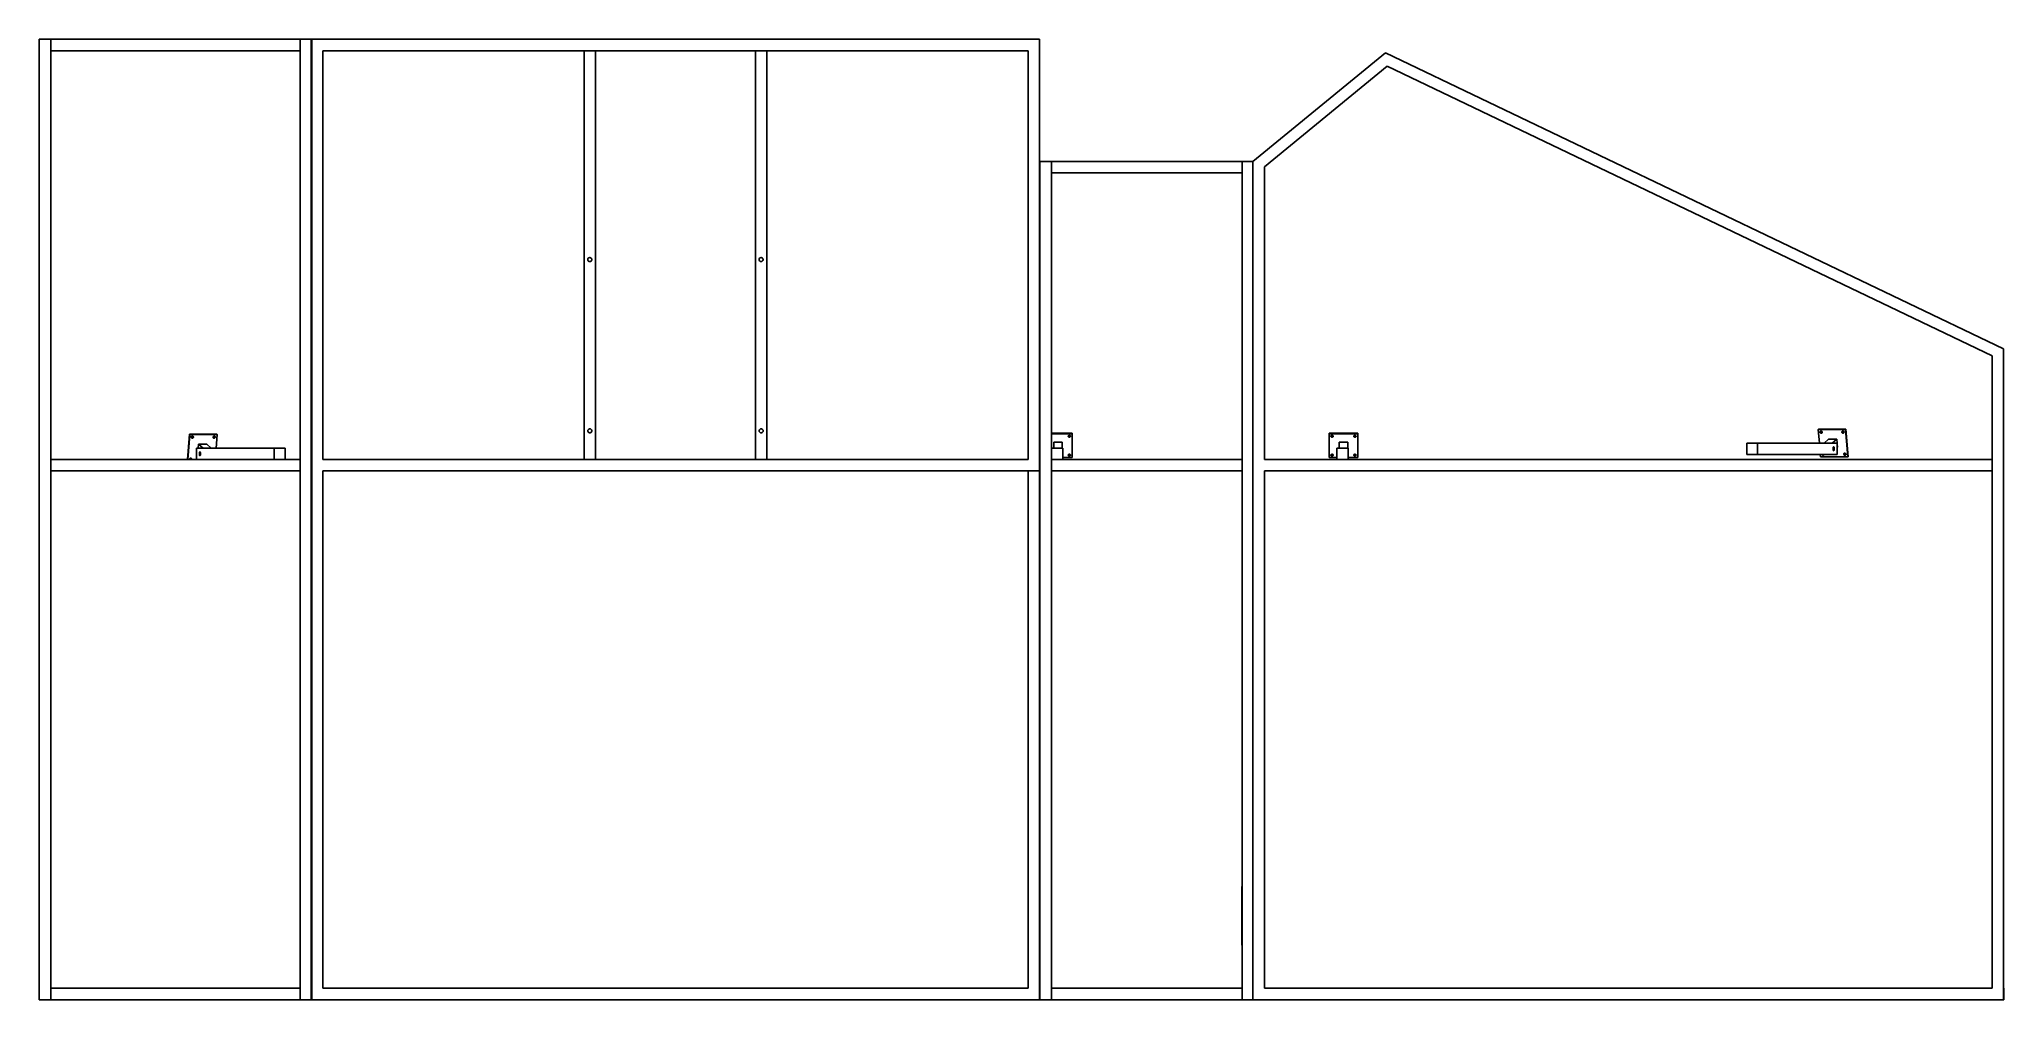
# Model space of a CAD drawing. Extents: x -2799 to 642, y -766 to 916.
import ezdxf

# ---------------------------------------------------------------- set-up
doc = ezdxf.new("R2010")
doc.units = 0
doc.layers.get('0').update_dxf_attribs({"linetype": 'CONTINUOUS'})

msp = doc.modelspace()

# ---------------------------------------------------------------- linework, layer by layer
for p, q in [((-2798.6, 916.2), (-2778.6, 916.2)), ((-2798.6, -765.8), (-2798.6, 916.2)), ((-2778.6, 896.2), (-2778.6, 916.2)), ((-2778.6, 916.2), (-2341.6, 916.2)), ((-2778.6, 180.4), (-2778.6, 896.2)), ((-2778.6, 896.2), (-2778.6, 896.2)), ((-2778.6, 896.2), (-2341.6, 896.2)), ((-2778.6, -745.8), (-2778.6, 896.2)), ((-2341.6, 896.2), (-2341.6, 916.2)), ((-2341.6, 916.2), (-2322.3, 916.2)), ((-2341.6, 180.4), (-2341.6, 896.2)), ((-2322.3, 916.2), (-2322.3, 896.2)), ((-2322.3, 916.2), (-2321.6, 916.2)), ((-2322.3, 896.2), (-2322.3, 896.2)), ((-2322.3, 896.2), (-2322.3, -765.8)), ((-2321.6, 916.2), (-2321.6, 916.2)), ((-2321.6, -765.8), (-2321.6, 916.2)), ((-1824.5, 916.2), (-2321.6, 916.2)), ((-2302.3, 896.2), (-2302.3, 896.2)), ((-1844.5, 896.2), (-2302.3, 896.2)), ((-2302.3, 180.4), (-2302.3, 896.2)), ((-2302.3, 180.4), (-2302.3, 896.2)), ((-1844.5, 896.2), (-1824.5, 896.2)), ((-1844.5, 896.2), (-1844.5, 180.4)), ((-1824.5, 916.2), (-1824.5, 916.2)), ((-1524.5, 916.2), (-1824.5, 916.2)), ((-1824.5, 896.2), (-1824.5, 180.4)), ((-1824.5, 896.2), (-1544.5, 896.2)), ((-1544.5, 896.2), (-1524.5, 896.2)), ((-1544.5, 896.2), (-1544.5, 180.4)), ((-1524.5, 916.2), (-1524.5, 916.2)), ((-1046.7, 916.2), (-1524.5, 916.2)), ((-1524.5, 896.2), (-1524.5, 180.4)), ((-1066.7, 896.2), (-1524.5, 896.2)), ((-1066.7, 180.4), (-1066.7, 896.2)), ((-1046.7, 916.2), (-1046.7, 916.2)), ((-1046.7, 896.2), (-1046.7, 916.2)), ((-1046.7, 896.2), (-1046.7, 916.2)), ((-1046.7, 160.4), (-1046.7, 896.2)), ((-1046.7, 160.4), (-1046.7, 896.2)), ((-441, 892.4), (-673.1, 702.4)), ((-653.1, 692.9), (-438.1, 868.9)), ((-441, 892.4), (-440.9, 892.4)), ((641.4, 374.2), (-440.9, 892.4)), ((-438.1, 868.9), (621.4, 361.6)), ((-1026.1, 702.4), (-1046.1, 702.4)), ((-1046.1, 702.4), (-1046.1, -567.6)), ((-1026.1, 702.4), (-692.1, 702.4)), ((-1026.1, 682.4), (-1026.1, 702.4)), ((-692.1, 682.4), (-692.1, 702.4)), ((-673.1, 702.4), (-692.1, 702.4)), ((-673.1, 702.4), (-673.1, -765.8)), ((-653.1, 692.9), (-653.1, 692.9)), ((-653.1, 437.6), (-653.1, 692.9)), ((-653.1, 437.6), (-653.1, 692.9)), ((-1026.1, 682.4), (-692.1, 682.4)), ((-1026.1, 226.2), (-1026.1, 682.4)), ((-692.1, 180.4), (-692.1, 682.4)), ((-1837.7, 531.9), (-1838, 531)), ((-1838, 531), (-1838, 530.1)), ((-1838, 530.1), (-1837.8, 529.2)), ((-1837.8, 529.2), (-1837.3, 528.4)), ((-1837.2, 532.6), (-1837.7, 531.9)), ((-1837.3, 528.4), (-1836.7, 527.7)), ((-1836.5, 533.3), (-1837.2, 532.6)), ((-1836.7, 527.7), (-1835.9, 527.2)), ((-1835.7, 533.7), (-1836.5, 533.3)), ((-1835.9, 527.2), (-1835.1, 527)), ((-1834.9, 533.9), (-1835.7, 533.7)), ((-1835.1, 527), (-1834.1, 526.9)), ((-1833.9, 533.9), (-1834.9, 533.9)), ((-1834.1, 526.9), (-1833.3, 527.2)), ((-1833.1, 533.6), (-1833.9, 533.9)), ((-1833.3, 527.2), (-1832.4, 527.6)), ((-1832.3, 533.1), (-1833.1, 533.6)), ((-1832.4, 527.6), (-1831.8, 528.2)), ((-1831.7, 532.5), (-1832.3, 533.1)), ((-1831.8, 528.2), (-1831.3, 529)), ((-1831.2, 531.7), (-1831.7, 532.5)), ((-1831.3, 529), (-1831, 529.9)), ((-1831, 530.8), (-1831.2, 531.7)), ((-1831, 529.9), (-1831, 530.8)), ((-1537.9, 531.1), (-1538, 530.1)), ((-1538, 530.1), (-1537.8, 529.3)), ((-1537.7, 531.9), (-1537.9, 531.1)), ((-1537.8, 529.3), (-1537.4, 528.4)), ((-1537.2, 532.7), (-1537.7, 531.9)), ((-1537.4, 528.4), (-1536.8, 527.8)), ((-1536.5, 533.3), (-1537.2, 532.7)), ((-1536.8, 527.8), (-1536, 527.3)), ((-1535.7, 533.7), (-1536.5, 533.3)), ((-1536, 527.3), (-1535.1, 527)), ((-1534.8, 533.9), (-1535.7, 533.7)), ((-1535.1, 527), (-1534.2, 526.9)), ((-1533.9, 533.9), (-1534.8, 533.9)), ((-1534.2, 526.9), (-1533.3, 527.1)), ((-1533, 533.6), (-1533.9, 533.9)), ((-1533.3, 527.1), (-1532.5, 527.5)), ((-1532.2, 533.1), (-1533, 533.6)), ((-1532.5, 527.5), (-1531.8, 528.2)), ((-1531.6, 532.4), (-1532.2, 533.1)), ((-1531.8, 528.2), (-1531.3, 528.9)), ((-1531.2, 531.6), (-1531.6, 532.4)), ((-1531.3, 528.9), (-1531.1, 529.8)), ((-1531, 530.7), (-1531.2, 531.6)), ((-1531.1, 529.8), (-1531, 530.7)), ((-653.1, 437.4), (-653.1, 437.6)), ((-653.1, 437.4), (-653.1, 437)), ((-653.1, 437.4), (-653.1, 437.4)), ((-653.1, 437), (-653.1, 436.9)), ((-653.1, 436.9), (-653.1, 436.3)), ((-653.1, 436.3), (-653.1, 436.2)), ((-653.1, 436.2), (-653.1, 435.6)), ((-653.1, 435.6), (-653.1, 435.4)), ((-653.1, 435.4), (-653.1, 434.7)), ((-653.1, 434.5), (-653.1, 434.7)), ((-653.1, 433.8), (-653.1, 434.5)), ((-653.1, 433.6), (-653.1, 433.8)), ((-653.1, 432.9), (-653.1, 433.6)), ((-653.1, 432.8), (-653.1, 432.9)), ((-653.1, 432.1), (-653.1, 432.8)), ((-653.1, 432), (-653.1, 432.1)), ((-653.1, 431.4), (-653.1, 432)), ((-653.1, 431.3), (-653.1, 431.4)), ((-653.1, 431), (-653.1, 431.3)), ((-653.1, 430.9), (-653.1, 431)), ((-653.1, 430.9), (-653.1, 430.7)), ((-653.1, 180.4), (-653.1, 430.7)), ((-653.1, 180.4), (-653.1, 430.7)), ((621.4, 361.6), (621.4, 180.4)), ((641.4, -765.8), (641.4, 374.2)), ((641.4, 374.2), (641.4, 374.2)), ((641.4, -567.6), (641.4, 374.2)), ((-2535.6, 224.9), (-2539.1, 180.4)), ((-2535, 224.3), (-2538.5, 180.4)), ((-2487.8, 224.9), (-2535.6, 224.9)), ((-2535.6, 224.9), (-2535, 224.3)), ((-2487.2, 224.3), (-2535, 224.3)), ((-2532.5, 219.5), (-2532.4, 220)), ((-2532.5, 219), (-2532.5, 219.5)), ((-2532.3, 218.5), (-2532.5, 219)), ((-2532.4, 220), (-2532.2, 220.5)), ((-2532.2, 218.3), (-2532.3, 218.5)), ((-2532.2, 220.5), (-2531.8, 220.9)), ((-2531.8, 218.2), (-2532.2, 218.3)), ((-2532.1, 218.1), (-2532.2, 218.3)), ((-2531.7, 217.8), (-2532.1, 218.1)), ((-2531.8, 220.9), (-2531.4, 221.2)), ((-2531.3, 218.1), (-2531.8, 218.2)), ((-2531.2, 217.6), (-2531.7, 217.8)), ((-2531.4, 221.2), (-2530.9, 221.4)), ((-2530.8, 218.2), (-2531.3, 218.1)), ((-2530.7, 217.6), (-2531.2, 217.6)), ((-2530.9, 221.4), (-2530.4, 221.4)), ((-2530.3, 218.4), (-2530.8, 218.2)), ((-2530.2, 217.6), (-2530.7, 217.6)), ((-2530.4, 221.4), (-2530, 221.4)), ((-2529.9, 218.7), (-2530.3, 218.4)), ((-2529.8, 217.8), (-2530.2, 217.6)), ((-2530, 221.4), (-2529.6, 221.2)), ((-2529.6, 219.1), (-2529.9, 218.7)), ((-2529.4, 218.1), (-2529.8, 217.8)), ((-2529.6, 221.2), (-2529.4, 221)), ((-2529.6, 221.2), (-2529.5, 221.2)), ((-2529.4, 219.5), (-2529.6, 219.1)), ((-2529.5, 221.2), (-2529.1, 220.9)), ((-2529.4, 221), (-2529.3, 220.5)), ((-2529.3, 220), (-2529.4, 219.5)), ((-2529, 218.5), (-2529.4, 218.1)), ((-2529.3, 220.5), (-2529.3, 220)), ((-2529.1, 220.9), (-2528.9, 220.5)), ((-2528.8, 219), (-2529, 218.5)), ((-2528.9, 220.5), (-2528.7, 220)), ((-2528.7, 219.5), (-2528.8, 219)), ((-2528.7, 220), (-2528.7, 219.5)), ((-2520.2, 200.4), (-2519.6, 207.4)), ((-2519.6, 207.4), (-2505.3, 207.4)), ((-2519.6, 207.4), (-2511.9, 200.4)), ((-2505.3, 207.4), (-2497.5, 200.4)), ((-2494.3, 219.8), (-2494.1, 220.2)), ((-2494.3, 219.8), (-2494.3, 219.3)), ((-2494.2, 218.8), (-2494.3, 219.3)), ((-2494, 218.3), (-2494.2, 218.8)), ((-2494.1, 220.2), (-2493.8, 220.7)), ((-2493.8, 218.2), (-2494, 218.3)), ((-2493.7, 218), (-2494, 218.3)), ((-2493.8, 220.7), (-2493.4, 221)), ((-2493.4, 218.1), (-2493.8, 218.2)), ((-2493.3, 217.7), (-2493.7, 218)), ((-2493.4, 221), (-2493, 221.3)), ((-2492.9, 218.1), (-2493.4, 218.1)), ((-2492.8, 217.6), (-2493.3, 217.7)), ((-2493, 221.3), (-2492.5, 221.4)), ((-2492.4, 218.2), (-2492.9, 218.1)), ((-2492.8, 217.6), (-2492.3, 217.6)), ((-2492.5, 221.4), (-2492, 221.4)), ((-2491.9, 218.5), (-2492.4, 218.2)), ((-2491.8, 217.7), (-2492.3, 217.6)), ((-2492, 221.4), (-2491.5, 221.3)), ((-2491.5, 218.9), (-2491.9, 218.5)), ((-2491.3, 218), (-2491.8, 217.7)), ((-2491.5, 221.3), (-2491.3, 221.2)), ((-2491.2, 219.3), (-2491.5, 218.9)), ((-2491.3, 221.2), (-2491.1, 220.8)), ((-2491.3, 221.2), (-2491.1, 221)), ((-2491, 218.3), (-2491.3, 218)), ((-2491.1, 219.8), (-2491.2, 219.3)), ((-2491.1, 221), (-2490.8, 220.7)), ((-2491.1, 220.8), (-2491, 220.3)), ((-2491, 220.3), (-2491.1, 219.8)), ((-2490.7, 218.8), (-2491, 218.3)), ((-2490.8, 220.7), (-2490.6, 220.3)), ((-2490.5, 219.3), (-2490.7, 218.8)), ((-2490.6, 220.3), (-2490.5, 219.8)), ((-2490.5, 219.8), (-2490.5, 219.3)), ((-2489.1, 200.4), (-2487.2, 224.3)), ((-2487.8, 224.9), (-2487.2, 224.3)), ((-2487.8, 224.3), (-2487.8, 224.3)), ((-1837.8, 231.5), (-1838, 230.6)), ((-1838, 230.6), (-1837.9, 229.7)), ((-1837.9, 229.7), (-1837.6, 228.8)), ((-1837.4, 232.3), (-1837.8, 231.5)), ((-1837.6, 228.8), (-1837.1, 228.1)), ((-1836.8, 233), (-1837.4, 232.3)), ((-1837.1, 228.1), (-1836.4, 227.5)), ((-1836.1, 233.5), (-1836.8, 233)), ((-1836.4, 227.5), (-1835.6, 227.1)), ((-1835.2, 233.8), (-1836.1, 233.5)), ((-1835.6, 227.1), (-1834.7, 226.9)), ((-1834.3, 233.9), (-1835.2, 233.8)), ((-1834.7, 226.9), (-1833.8, 227)), ((-1833.4, 233.8), (-1834.3, 233.9)), ((-1833.8, 227), (-1832.9, 227.3)), ((-1832.6, 233.4), (-1833.4, 233.8)), ((-1832.9, 227.3), (-1832.1, 227.8)), ((-1831.9, 232.8), (-1832.6, 233.4)), ((-1832.1, 227.8), (-1831.6, 228.5)), ((-1831.4, 232), (-1831.9, 232.8)), ((-1831.6, 228.5), (-1831.2, 229.4)), ((-1831.1, 231.2), (-1831.4, 232)), ((-1831.2, 229.4), (-1831, 230.3)), ((-1831, 230.3), (-1831.1, 231.2)), ((-1537.9, 231.3), (-1538, 230.4)), ((-1538, 230.4), (-1537.9, 229.5)), ((-1537.5, 232.1), (-1537.9, 231.3)), ((-1537.9, 229.5), (-1537.5, 228.6)), ((-1537, 232.9), (-1537.5, 232.1)), ((-1537.5, 228.6), (-1536.9, 227.9)), ((-1536.3, 233.4), (-1537, 232.9)), ((-1536.9, 227.9), (-1536.2, 227.4)), ((-1535.4, 233.8), (-1536.3, 233.4)), ((-1536.2, 227.4), (-1535.4, 227)), ((-1534.5, 233.9), (-1535.4, 233.8)), ((-1535.4, 227), (-1534.5, 226.9)), ((-1533.6, 233.8), (-1534.5, 233.9)), ((-1534.5, 226.9), (-1533.6, 227.1)), ((-1532.8, 233.5), (-1533.6, 233.8)), ((-1533.6, 227.1), (-1532.7, 227.4)), ((-1532, 232.9), (-1532.8, 233.5)), ((-1532.7, 227.4), (-1532, 228)), ((-1531.5, 232.2), (-1532, 232.9)), ((-1532, 228), (-1531.4, 228.7)), ((-1531.1, 231.4), (-1531.5, 232.2)), ((-1531.4, 228.7), (-1531.1, 229.6)), ((-1531, 230.5), (-1531.1, 231.4)), ((-1531.1, 229.6), (-1531, 230.5)), ((-989.6, 226.2), (-1026.1, 226.2)), ((-1026.1, 225.1), (-1026.1, 226.2)), ((-989.6, 225.1), (-1026.1, 225.1)), ((-1026.1, 200.4), (-1026.1, 225.1)), ((-1022.1, 210.6), (-1007.1, 210.6)), ((-1022.1, 210.6), (-1022.1, 200.4)), ((-1007.1, 210.6), (-1007.1, 200.4)), ((-996.6, 221.2), (-996.5, 221.5)), ((-996.6, 221.2), (-996.6, 220.8)), ((-996.5, 220.3), (-996.6, 220.8)), ((-996.5, 221.6), (-996.2, 222)), ((-996.5, 221.5), (-996.5, 221.6)), ((-996.2, 221.1), (-996.5, 221.5)), ((-996.5, 221.5), (-996.5, 221.5)), ((-996.2, 220), (-996.5, 220.3)), ((-996.2, 222), (-995.8, 222.3)), ((-995.8, 220.8), (-996.2, 221.1)), ((-995.8, 219.7), (-996.2, 220)), ((-995.8, 222.3), (-995.4, 222.5)), ((-995.4, 220.6), (-995.8, 220.8)), ((-995.4, 219.4), (-995.8, 219.7)), ((-995.4, 222.5), (-994.9, 222.6)), ((-994.9, 220.5), (-995.4, 220.6)), ((-994.9, 219.3), (-995.4, 219.4)), ((-994.9, 222.6), (-994.4, 222.6)), ((-994.4, 220.5), (-994.9, 220.5)), ((-994.9, 219.3), (-994.4, 219.3)), ((-994.4, 222.6), (-993.9, 222.5)), ((-993.9, 220.6), (-994.4, 220.5)), ((-993.9, 219.5), (-994.4, 219.3)), ((-993.9, 222.5), (-993.4, 222.3)), ((-993.4, 220.8), (-993.9, 220.6)), ((-993.4, 219.7), (-993.9, 219.5)), ((-993.4, 222.3), (-993, 222)), ((-993, 221.1), (-993.4, 220.8)), ((-993, 220), (-993.4, 219.7)), ((-993, 222), (-992.8, 221.6)), ((-992.8, 221.5), (-993, 221.1)), ((-992.8, 220.3), (-993, 220)), ((-992.8, 221.6), (-992.8, 221.5)), ((-992.8, 221.5), (-992.8, 221.5)), ((-992.8, 221.5), (-992.6, 221.2)), ((-992.6, 220.8), (-992.8, 220.3)), ((-992.6, 221.2), (-992.6, 220.8)), ((-989.6, 226.2), (-989.6, 225.1)), ((-989.6, 225.1), (-989.6, 183.8)), ((-489.6, 226.2), (-539.6, 226.2)), ((-539.6, 226.2), (-539.6, 225.1)), ((-489.6, 225.1), (-539.6, 225.1)), ((-539.6, 183.8), (-539.6, 225.1)), ((-536.6, 221), (-536.5, 221.4)), ((-536.5, 220.6), (-536.6, 221)), ((-536.5, 221.5), (-536.3, 221.8)), ((-536.3, 221.3), (-536.5, 221.5)), ((-536.5, 221.4), (-536.5, 221.5)), ((-536.3, 220.2), (-536.5, 220.6)), ((-536.3, 221.8), (-536, 222.1)), ((-536, 220.9), (-536.3, 221.3)), ((-536, 219.8), (-536.3, 220.2)), ((-536, 222.1), (-535.6, 222.4)), ((-535.6, 220.7), (-536, 220.9)), ((-535.6, 219.5), (-536, 219.8)), ((-535.6, 222.4), (-535.1, 222.6)), ((-535.1, 220.5), (-535.6, 220.7)), ((-535.1, 219.4), (-535.6, 219.5)), ((-535.1, 222.6), (-534.6, 222.6)), ((-534.6, 220.4), (-535.1, 220.5)), ((-534.6, 219.3), (-535.1, 219.4)), ((-534.6, 222.6), (-534.1, 222.6)), ((-534.1, 220.5), (-534.6, 220.4)), ((-534.1, 219.4), (-534.6, 219.3)), ((-534.1, 222.6), (-533.6, 222.4)), ((-533.6, 220.7), (-534.1, 220.5)), ((-533.6, 219.5), (-534.1, 219.4)), ((-533.6, 222.4), (-533.2, 222.1)), ((-533.2, 220.9), (-533.6, 220.7)), ((-533.2, 219.8), (-533.6, 219.5)), ((-533.2, 222.1), (-532.9, 221.8)), ((-532.9, 221.3), (-533.2, 220.9)), ((-532.9, 220.2), (-533.2, 219.8)), ((-532.9, 221.8), (-532.7, 221.5)), ((-532.7, 221.5), (-532.9, 221.3)), ((-532.7, 220.6), (-532.9, 220.2)), ((-532.7, 221.5), (-532.7, 221.4)), ((-532.7, 221.4), (-532.6, 221)), ((-532.6, 221), (-532.7, 220.6)), ((-522.1, 210.6), (-507.1, 210.6)), ((-522.1, 210.6), (-522.1, 200.4)), ((-507.1, 210.6), (-507.1, 200.4)), ((-496.6, 221.2), (-496.5, 221.5)), ((-496.6, 221.2), (-496.6, 220.8)), ((-496.4, 220.3), (-496.6, 220.8)), ((-496.5, 221.5), (-496.4, 221.6)), ((-496.4, 221.5), (-496.5, 221.5)), ((-496.4, 221.6), (-496.2, 222)), ((-496.2, 221.1), (-496.4, 221.5)), ((-496.2, 220), (-496.4, 220.3)), ((-496.2, 222), (-495.8, 222.3)), ((-495.8, 220.8), (-496.2, 221.1)), ((-495.8, 219.7), (-496.2, 220)), ((-495.8, 222.3), (-495.4, 222.5)), ((-495.4, 220.6), (-495.8, 220.8)), ((-495.4, 219.4), (-495.8, 219.7)), ((-495.4, 222.5), (-494.9, 222.6)), ((-494.8, 220.5), (-495.4, 220.6)), ((-494.8, 219.3), (-495.4, 219.4)), ((-494.9, 222.6), (-494.3, 222.6)), ((-494.3, 220.5), (-494.8, 220.5)), ((-494.8, 219.3), (-494.3, 219.3)), ((-494.3, 222.6), (-493.8, 222.5)), ((-493.8, 220.6), (-494.3, 220.5)), ((-493.8, 219.5), (-494.3, 219.3)), ((-493.8, 222.5), (-493.4, 222.3)), ((-493.4, 220.8), (-493.8, 220.6)), ((-493.4, 219.7), (-493.8, 219.5)), ((-493.4, 222.3), (-493, 222)), ((-493, 221.1), (-493.4, 220.8)), ((-493, 220), (-493.4, 219.7)), ((-493, 222), (-492.7, 221.6)), ((-492.7, 221.5), (-493, 221.1)), ((-492.7, 220.3), (-493, 220)), ((-492.7, 221.6), (-492.7, 221.5)), ((-492.7, 221.5), (-492.7, 221.5)), ((-492.7, 221.5), (-492.6, 221.2)), ((-492.6, 220.8), (-492.7, 220.3)), ((-492.6, 221.2), (-492.6, 220.8)), ((-489.6, 226.2), (-489.6, 225.1)), ((-489.6, 225.1), (-489.6, 183.8)), ((191.7, 209.1), (191.7, 189.1)), ((191.7, 209.1), (210.8, 209.1)), ((191.7, 189.1), (191.7, 209.1)), ((191.7, 209.1), (210.8, 209.1)), ((210.8, 209.1), (210.8, 189.1)), ((318.9, 209.1), (210.8, 209.1)), ((317.5, 233.5), (316.9, 233)), ((316.9, 233), (318.9, 209.1)), ((364.6, 233), (316.9, 233)), ((365.2, 233.5), (317.5, 233.5)), ((327.1, 209.1), (318.9, 209.1)), ((320.2, 228.7), (320.4, 229.2)), ((320.2, 228.2), (320.2, 228.7)), ((320.3, 227.7), (320.2, 228.2)), ((320.5, 227.2), (320.3, 227.7)), ((320.4, 229.2), (320.6, 229.6)), ((320.8, 226.8), (320.5, 227.2)), ((320.6, 229.6), (321, 229.9)), ((320.8, 229.2), (320.9, 229.7)), ((320.8, 228.7), (320.8, 229.2)), ((320.9, 228.2), (320.8, 228.7)), ((321.3, 226.5), (320.8, 226.8)), ((320.9, 229.7), (321.1, 229.9)), ((321.1, 227.7), (320.9, 228.2)), ((321, 229.9), (321.1, 229.9)), ((321.1, 229.9), (321.4, 230.1)), ((321.4, 227.3), (321.1, 227.7)), ((321.7, 226.3), (321.3, 226.5)), ((321.4, 230.1), (321.9, 230.1)), ((321.8, 227), (321.4, 227.3)), ((322.2, 226.3), (321.7, 226.3)), ((322.3, 226.8), (321.8, 227)), ((321.9, 230.1), (322.4, 230.1)), ((322.7, 226.3), (322.2, 226.3)), ((322.8, 226.8), (322.3, 226.8)), ((322.4, 230.1), (322.9, 229.9)), ((323.2, 226.5), (322.7, 226.3)), ((323.3, 226.8), (322.8, 226.8)), ((322.9, 229.9), (323.3, 229.6)), ((323.5, 226.8), (323.2, 226.5)), ((323.3, 229.6), (323.7, 229.2)), ((323.7, 227), (323.3, 226.8)), ((323.7, 227), (323.5, 226.8)), ((323.7, 229.2), (323.9, 228.7)), ((323.8, 227.2), (323.7, 227)), ((324, 227.7), (323.8, 227.2)), ((323.9, 228.7), (324, 228.2)), ((324, 228.2), (324, 227.7)), ((335, 216.1), (327.1, 209.1)), ((327.1, 209.1), (341.4, 209.1)), ((335, 216.1), (349.3, 216.1)), ((349.3, 216.1), (341.4, 209.1)), ((349.8, 209.1), (341.4, 209.1)), ((349.3, 216.1), (349.8, 209.1)), ((350, 209.1), (349.8, 209.1)), ((350, 207.6), (350, 209.1)), ((350, 207.6), (350.4, 201.6)), ((350, 201.2), (350, 207.6)), ((358.3, 228.4), (358.4, 228.9)), ((358.3, 228.4), (358.3, 227.9)), ((358.5, 227.5), (358.3, 227.9)), ((358.4, 228.9), (358.6, 229.4)), ((358.8, 227), (358.5, 227.5)), ((358.6, 229.4), (358.9, 229.7)), ((359.2, 226.7), (358.8, 227)), ((358.9, 229.7), (359.2, 229.9)), ((358.9, 229), (359, 229.5)), ((358.9, 229), (358.9, 228.5)), ((359.1, 228), (358.9, 228.5)), ((359, 229.5), (359.2, 229.9)), ((359.4, 227.5), (359.1, 228)), ((359.2, 229.9), (359.3, 230)), ((359.6, 226.4), (359.2, 226.7)), ((359.3, 230), (359.8, 230.1)), ((359.8, 227.2), (359.4, 227.5)), ((360.1, 226.3), (359.6, 226.4)), ((359.8, 230.1), (360.3, 230.1)), ((360.2, 226.9), (359.8, 227.2)), ((360.1, 226.3), (360.6, 226.3)), ((360.7, 226.8), (360.2, 226.9)), ((360.3, 230.1), (360.8, 230)), ((361.1, 226.4), (360.6, 226.3)), ((361.2, 226.8), (360.7, 226.8)), ((360.8, 230), (361.2, 229.7)), ((361.5, 226.7), (361.1, 226.4)), ((361.2, 229.7), (361.6, 229.4)), ((361.7, 226.9), (361.2, 226.8)), ((361.8, 227), (361.5, 226.7)), ((361.6, 229.4), (361.9, 228.9)), ((361.8, 227), (361.7, 226.9)), ((362, 227.5), (361.8, 227)), ((361.9, 228.9), (362.1, 228.5)), ((362.1, 227.9), (362, 227.5)), ((362.1, 228.5), (362.1, 227.9)), ((365.2, 233.5), (364.6, 233)), ((368.5, 184.7), (364.6, 233)), ((369.1, 185.2), (365.2, 233.5)), ((-2778.6, 160.4), (-2778.6, 180.4)), ((-2778.6, 180.4), (-2539.1, 180.4)), ((-2539.1, 180.4), (-2538.5, 180.4)), ((-2538.5, 180.4), (-2535.5, 180.4)), ((-2535.6, 180.8), (-2535.5, 181.3)), ((-2535.5, 180.4), (-2535.6, 180.8)), ((-2535.5, 181.3), (-2535.3, 181.7)), ((-2535.5, 180.4), (-2532.7, 180.4)), ((-2535.3, 181.7), (-2535, 182.2)), ((-2535, 182.2), (-2534.6, 182.5)), ((-2534.6, 182.5), (-2534.1, 182.7)), ((-2534.1, 182.7), (-2533.6, 182.8)), ((-2533.1, 182.8), (-2533.6, 182.8)), ((-2533.1, 182.8), (-2532.7, 182.6)), ((-2532.7, 182.6), (-2532.5, 182.5)), ((-2532.7, 182.6), (-2532.3, 182.3)), ((-2532.6, 180.5), (-2532.7, 180.4)), ((-2532.7, 180.4), (-2531.8, 180.4)), ((-2532.4, 181), (-2532.6, 180.5)), ((-2532.5, 182.5), (-2532.4, 182)), ((-2532.4, 182), (-2532.3, 181.5)), ((-2532.3, 181.5), (-2532.4, 181)), ((-2532.3, 182.3), (-2532, 181.9)), ((-2532, 181.9), (-2531.8, 181.5)), ((-2531.8, 181.5), (-2531.7, 181)), ((-2531.8, 180.5), (-2531.7, 181)), ((-2531.8, 180.5), (-2531.8, 180.4)), ((-2531.8, 180.4), (-2523.2, 180.4)), ((-2523.2, 180.4), (-2523.2, 200.4)), ((-2523.2, 200.4), (-2520.2, 200.4)), ((-2523.2, 180.4), (-2387.1, 180.4)), ((-2511.9, 200.4), (-2520.2, 200.4)), ((-2518.3, 190.7), (-2518.2, 191.6)), ((-2518.3, 189.8), (-2518.3, 190.7)), ((-2518.2, 188.9), (-2518.3, 189.8)), ((-2518.2, 191.6), (-2518.1, 192.4)), ((-2518, 188.2), (-2518.2, 188.9)), ((-2518.1, 192.4), (-2517.9, 193.1)), ((-2517.8, 187.5), (-2518, 188.2)), ((-2517.9, 193.1), (-2517.7, 193.6)), ((-2517.6, 187.1), (-2517.8, 187.5)), ((-2517.7, 193.6), (-2517.4, 193.9)), ((-2517.3, 186.9), (-2517.6, 187.1)), ((-2517.4, 193.9), (-2517.2, 193.9)), ((-2517.1, 187), (-2517.3, 186.9)), ((-2517.2, 193.9), (-2516.9, 193.7)), ((-2516.8, 187.3), (-2517.1, 187)), ((-2516.9, 193.7), (-2516.7, 193.3)), ((-2516.6, 187.8), (-2516.8, 187.3)), ((-2516.7, 193.3), (-2516.5, 192.7)), ((-2516.4, 188.4), (-2516.6, 187.8)), ((-2516.5, 192.7), (-2516.3, 191.9)), ((-2516.3, 189.2), (-2516.4, 188.4)), ((-2516.3, 191.9), (-2516.2, 191.1)), ((-2516.2, 190.1), (-2516.3, 189.2)), ((-2516.2, 191.1), (-2516.2, 190.1)), ((-2497.5, 200.4), (-2511.9, 200.4)), ((-2497.5, 200.4), (-2489.1, 200.4)), ((-2387.1, 200.4), (-2489.1, 200.4)), ((-2387.1, 200.4), (-2387.1, 180.4)), ((-2387.1, 200.4), (-2368, 200.4)), ((-2387.1, 180.4), (-2387.1, 200.4)), ((-2387.1, 200.4), (-2368, 200.4)), ((-2387.1, 180.4), (-2368, 180.4)), ((-2368, 200.4), (-2368, 180.4)), ((-2368, 180.4), (-2341.6, 180.4)), ((-2341.6, 160.4), (-2341.6, 180.4)), ((-2302.3, 180.4), (-2302.3, 180.4)), ((-1844.5, 180.4), (-2302.3, 180.4)), ((-1824.5, 180.4), (-1844.5, 180.4)), ((-1544.5, 180.4), (-1824.5, 180.4)), ((-1824.5, 180.4), (-1824.5, 180.4)), ((-1544.5, 180.4), (-1544.5, 180.4)), ((-1524.5, 180.4), (-1544.5, 180.4)), ((-1524.5, 180.4), (-1524.5, 180.4)), ((-1524.5, 180.4), (-1066.7, 180.4)), ((-1026.1, 200.4), (-1026.1, 180.4)), ((-1026.1, 200.4), (-1022.1, 200.4)), ((-1026.1, 160.4), (-1026.1, 180.4)), ((-1026.1, 180.4), (-1006.1, 180.4)), ((-1022.1, 200.4), (-1007.1, 200.4)), ((-1006.1, 200.4), (-1007.1, 200.4)), ((-1006.1, 183.8), (-1006.1, 200.4)), ((-1006.1, 183.8), (-989.6, 183.8)), ((-1006.1, 180.4), (-1006.1, 183.8)), ((-692.1, 180.4), (-1006.1, 180.4)), ((-996.6, 188), (-996.5, 188.4)), ((-996.6, 188), (-996.6, 187.6)), ((-996.4, 187.2), (-996.6, 187.6)), ((-996.5, 188.5), (-996.3, 188.8)), ((-996.4, 188.3), (-996.5, 188.5)), ((-996.5, 188.4), (-996.5, 188.5)), ((-996.1, 187.9), (-996.4, 188.3)), ((-996.1, 186.8), (-996.4, 187.2)), ((-996.3, 188.8), (-995.9, 189.1)), ((-995.7, 187.6), (-996.1, 187.9)), ((-995.7, 186.5), (-996.1, 186.8)), ((-995.9, 189.1), (-995.5, 189.4)), ((-995.3, 187.4), (-995.7, 187.6)), ((-995.3, 186.3), (-995.7, 186.5)), ((-995.5, 189.4), (-995, 189.5)), ((-994.7, 187.4), (-995.3, 187.4)), ((-994.7, 186.2), (-995.3, 186.3)), ((-995, 189.5), (-994.5, 189.5)), ((-994.2, 187.4), (-994.7, 187.4)), ((-994.2, 186.3), (-994.7, 186.2)), ((-994.5, 189.5), (-994, 189.5)), ((-993.7, 187.5), (-994.2, 187.4)), ((-993.7, 186.4), (-994.2, 186.3)), ((-994, 189.5), (-993.5, 189.3)), ((-993.3, 187.8), (-993.7, 187.5)), ((-993.3, 186.7), (-993.7, 186.4)), ((-993.5, 189.3), (-993.1, 189)), ((-993, 188.1), (-993.3, 187.8)), ((-993, 187), (-993.3, 186.7)), ((-993.1, 189), (-992.8, 188.6)), ((-992.8, 188.4), (-993, 188.1)), ((-992.7, 187.4), (-993, 187)), ((-992.8, 188.6), (-992.8, 188.4)), ((-992.8, 188.4), (-992.7, 188.2)), ((-992.7, 188.2), (-992.6, 187.8)), ((-992.6, 187.8), (-992.7, 187.4)), ((-692.1, 160.4), (-692.1, 180.4)), ((-653.1, 180.4), (-653.1, 180.4)), ((-653.1, 180.4), (-526.1, 180.4)), ((-539.6, 183.8), (-526.1, 183.8)), ((-536.6, 188.2), (-536.5, 188.4)), ((-536.6, 187.8), (-536.6, 188.2)), ((-536.5, 187.4), (-536.6, 187.8)), ((-536.5, 188.4), (-536.4, 188.6)), ((-536.3, 188.1), (-536.5, 188.4)), ((-536.3, 187), (-536.5, 187.4)), ((-536.4, 188.6), (-536.1, 189)), ((-535.9, 187.8), (-536.3, 188.1)), ((-535.9, 186.7), (-536.3, 187)), ((-536.1, 189), (-535.7, 189.3)), ((-535.5, 187.5), (-535.9, 187.8)), ((-535.5, 186.4), (-535.9, 186.7)), ((-535.7, 189.3), (-535.2, 189.5)), ((-535, 187.4), (-535.5, 187.5)), ((-535, 186.3), (-535.5, 186.4)), ((-535.2, 189.5), (-534.7, 189.5)), ((-534.5, 187.4), (-535, 187.4)), ((-534.5, 186.2), (-535, 186.3)), ((-534.2, 189.5), (-534.7, 189.5)), ((-534, 187.4), (-534.5, 187.4)), ((-534, 186.3), (-534.5, 186.2)), ((-534.2, 189.5), (-533.7, 189.4)), ((-533.5, 187.6), (-534, 187.4)), ((-533.5, 186.5), (-534, 186.3)), ((-533.7, 189.4), (-533.3, 189.1)), ((-533.1, 187.9), (-533.5, 187.6)), ((-533.1, 186.8), (-533.5, 186.5)), ((-533.3, 189.1), (-532.9, 188.8)), ((-532.8, 188.3), (-533.1, 187.9)), ((-532.8, 187.2), (-533.1, 186.8)), ((-532.9, 188.8), (-532.7, 188.5)), ((-532.7, 188.5), (-532.8, 188.3)), ((-532.6, 187.6), (-532.8, 187.2)), ((-532.7, 188.5), (-532.7, 188.4)), ((-532.7, 188.4), (-532.6, 188)), ((-532.6, 187.6), (-532.6, 188)), ((-526.1, 200.4), (-522.1, 200.4)), ((-526.1, 183.8), (-526.1, 200.4)), ((-526.1, 183.8), (-526.1, 180.4)), ((-526.1, 180.4), (-506.1, 180.4)), ((-522.1, 200.4), (-507.1, 200.4)), ((-506.1, 200.4), (-507.1, 200.4)), ((-506.1, 183.8), (-506.1, 200.4)), ((-506.1, 183.8), (-489.6, 183.8)), ((-506.1, 180.4), (-506.1, 183.8)), ((-506.1, 180.4), (621.4, 180.4)), ((-496.6, 188), (-496.5, 188.4)), ((-496.6, 188), (-496.6, 187.6)), ((-496.4, 187.2), (-496.6, 187.6)), ((-496.5, 188.5), (-496.3, 188.8)), ((-496.4, 188.3), (-496.5, 188.5)), ((-496.5, 188.4), (-496.5, 188.5)), ((-496.1, 187.9), (-496.4, 188.3)), ((-496.1, 186.8), (-496.4, 187.2)), ((-496.3, 188.8), (-495.9, 189.1)), ((-495.7, 187.6), (-496.1, 187.9)), ((-495.7, 186.5), (-496.1, 186.8)), ((-495.9, 189.1), (-495.5, 189.4)), ((-495.2, 187.4), (-495.7, 187.6)), ((-495.2, 186.3), (-495.7, 186.5)), ((-495.5, 189.4), (-495, 189.5)), ((-494.7, 187.4), (-495.2, 187.4)), ((-494.7, 186.2), (-495.2, 186.3)), ((-495, 189.5), (-494.5, 189.5)), ((-494.2, 187.4), (-494.7, 187.4)), ((-494.2, 186.3), (-494.7, 186.2)), ((-494.5, 189.5), (-494, 189.5)), ((-493.7, 187.5), (-494.2, 187.4)), ((-493.7, 186.4), (-494.2, 186.3)), ((-494, 189.5), (-493.5, 189.3)), ((-493.3, 187.8), (-493.7, 187.5)), ((-493.3, 186.7), (-493.7, 186.4)), ((-493.5, 189.3), (-493.1, 189)), ((-492.9, 188.1), (-493.3, 187.8)), ((-492.9, 187), (-493.3, 186.7)), ((-493.1, 189), (-492.8, 188.6)), ((-492.7, 188.4), (-492.9, 188.1)), ((-492.7, 187.4), (-492.9, 187)), ((-492.8, 188.6), (-492.7, 188.4)), ((-492.7, 188.4), (-492.6, 188.2)), ((-492.6, 187.8), (-492.7, 187.4)), ((-492.6, 188.2), (-492.6, 187.8)), ((191.7, 189.1), (210.8, 189.1)), ((210.8, 189.1), (320.5, 189.1)), ((320.5, 189.1), (320.8, 184.7)), ((323.4, 189.1), (320.5, 189.1)), ((320.8, 184.7), (368.5, 184.7)), ((323.5, 189), (323.4, 189.1)), ((323.4, 189.1), (324.2, 189.1)), ((323.7, 188.5), (323.5, 189)), ((324.1, 188.1), (323.7, 188.5)), ((324.5, 187.8), (324.1, 188.1)), ((324.3, 189), (324.2, 189.1)), ((324.2, 189.1), (327.1, 189.1)), ((324.6, 188.6), (324.3, 189)), ((325, 187.7), (324.5, 187.8)), ((325.1, 188.4), (324.6, 188.6)), ((325.5, 187.6), (325, 187.7)), ((325.6, 188.2), (325.1, 188.4)), ((326, 187.7), (325.5, 187.6)), ((326.1, 188.1), (325.6, 188.2)), ((326.4, 187.9), (326, 187.7)), ((326.5, 188.2), (326.1, 188.1)), ((326.7, 188.3), (326.4, 187.9)), ((326.8, 188.4), (326.5, 188.2)), ((326.8, 188.4), (326.7, 188.3)), ((327, 188.7), (326.8, 188.4)), ((327.1, 189.1), (327, 188.7)), ((350, 189.1), (327.1, 189.1)), ((343, 200.6), (342.9, 199.7)), ((342.9, 199.7), (342.9, 199.1)), ((343.2, 199.5), (342.9, 199.1)), ((342.9, 199.1), (342.9, 199.1)), ((342.9, 199.1), (342.9, 198.8)), ((342.9, 198.8), (342.9, 197.9)), ((342.9, 197.9), (343, 197.1)), ((343.1, 201.4), (343, 200.6)), ((343, 197.1), (343.2, 196.4)), ((343.3, 201.9), (343.1, 201.4)), ((343.4, 200.1), (343.2, 199.5)), ((343.2, 196.4), (343.4, 196)), ((343.6, 202.4), (343.3, 202)), ((343.3, 202), (343.3, 201.9)), ((343.5, 200.9), (343.4, 200.1)), ((343.4, 196), (343.5, 195.9)), ((343.6, 201.8), (343.5, 200.9)), ((343.5, 195.9), (343.7, 195.7)), ((343.8, 202.6), (343.6, 202.4)), ((343.6, 201.9), (343.6, 201.8)), ((343.7, 195.7), (344, 195.6)), ((344.1, 202.6), (343.8, 202.6)), ((344, 195.6), (344.3, 195.8)), ((344.4, 202.3), (344.1, 202.6)), ((344.3, 195.8), (344.5, 196.2)), ((344.6, 201.8), (344.4, 202.3)), ((344.5, 196.2), (344.7, 196.8)), ((344.8, 201.1), (344.6, 201.8)), ((344.7, 196.8), (344.9, 197.6)), ((344.9, 200.3), (344.8, 201.1)), ((345, 199.4), (344.9, 200.3)), ((344.9, 197.6), (345, 198.5)), ((345, 198.5), (345, 199.4)), ((350.4, 201.6), (350, 201.2)), ((350, 189.1), (350, 201.2)), ((361.4, 189.7), (361.5, 190.2)), ((361.4, 189.7), (361.5, 189.2)), ((361.5, 190.2), (361.7, 190.6)), ((361.7, 188.7), (361.5, 189.2)), ((361.7, 190.6), (362, 191)), ((362, 188.3), (361.7, 188.7)), ((362, 191), (362.4, 191.3)), ((362, 190.2), (362.1, 190.7)), ((362, 190.2), (362.1, 189.7)), ((362.4, 187.9), (362, 188.3)), ((362.1, 190.7), (362.2, 191.1)), ((362.3, 189.2), (362.1, 189.7)), ((362.2, 191.1), (362.4, 191.3)), ((362.6, 188.8), (362.3, 189.2)), ((362.4, 191.3), (362.8, 191.5)), ((362.9, 187.7), (362.4, 187.9)), ((363, 188.5), (362.6, 188.8)), ((362.8, 191.5), (363.3, 191.5)), ((363.4, 187.6), (362.9, 187.7)), ((363.5, 188.2), (363, 188.5)), ((363.3, 191.5), (363.8, 191.4)), ((363.9, 187.7), (363.4, 187.6)), ((364, 188.1), (363.5, 188.2)), ((363.8, 191.4), (364.3, 191.2)), ((364.3, 187.8), (363.9, 187.7)), ((364.5, 188.2), (364, 188.1)), ((364.3, 191.2), (364.7, 190.8)), ((364.7, 188.1), (364.3, 187.8)), ((364.9, 188.3), (364.5, 188.2)), ((364.7, 190.8), (365, 190.4)), ((364.9, 188.3), (364.7, 188.1)), ((365, 188.5), (364.9, 188.3)), ((365, 190.4), (365.2, 189.9)), ((365.2, 188.9), (365, 188.5)), ((365.2, 189.9), (365.3, 189.4)), ((365.3, 189.4), (365.2, 188.9)), ((369.1, 185.2), (368.5, 184.7)), ((621.4, 180.4), (621.4, 160.4)), ((-2778.6, 160.4), (-2341.6, 160.4)), ((-2778.6, -567.6), (-2778.6, 160.4)), ((-2341.6, -745.8), (-2341.6, 160.4)), ((-2302.3, 160.4), (-2302.3, 160.4)), ((-2302.3, 37.7), (-2302.3, 160.4)), ((-2302.3, 37.7), (-2302.3, 160.4)), ((-2302.3, 160.4), (-1066.7, 160.4)), ((-1066.7, -745.8), (-1066.7, 160.4)), ((-1066.7, 160.4), (-1046.7, 160.4)), ((-1046.7, 37.6), (-1046.7, 160.4)), ((-1026.1, 160.4), (-692.1, 160.4)), ((-1026.1, -720.5), (-1026.1, 160.4)), ((-692.1, -567.6), (-692.1, 160.4)), ((-653.1, 160.4), (621.4, 160.4)), ((-653.1, 160.4), (-653.1, 160.4)), ((-653.1, -162.3), (-653.1, 160.4)), ((-653.1, -162.3), (-653.1, 160.4)), ((621.4, 160.4), (621.4, -745.8)), ((-2302.3, 37.7), (-2302.3, 37.6)), ((-2302.3, 37.6), (-2302.3, 37.5)), ((-2302.3, 37.5), (-2302.3, 37.3)), ((-2302.3, 37.3), (-2302.3, 37.1)), ((-2302.3, 37.1), (-2302.3, 36.8)), ((-2302.3, 36.8), (-2302.3, 36.5)), ((-2302.3, 36.5), (-2302.3, 36.1)), ((-2302.3, 36.1), (-2302.3, 35.7)), ((-2302.3, 35.7), (-2302.3, 35.2)), ((-2302.3, 35.2), (-2302.3, 34.9)), ((-2302.3, 34.9), (-2302.3, 34.3)), ((-1046.7, 37.6), (-1046.7, 37.6)), ((-1046.7, 37.5), (-1046.7, 37.6)), ((-1046.7, 37.3), (-1046.7, 37.5)), ((-1046.7, 37), (-1046.7, 37.3)), ((-1046.7, 36.8), (-1046.7, 37)), ((-1046.7, 36.8), (-1046.7, 36.4)), ((-1046.7, 36.4), (-1046.7, 36.1)), ((-1046.7, 36.1), (-1046.7, 35.7)), ((-1046.7, 35.7), (-1046.7, 35.3)), ((-1046.7, 35.3), (-1046.7, 34.8)), ((-1046.7, 34.8), (-1046.7, 34.4)), ((-1046.7, 34.4), (-1046.7, 33.9)), ((-2302.3, 34.3), (-2302.3, 34)), ((-2302.3, 34), (-2302.3, 33.4)), ((-2302.3, 33.4), (-2302.3, 33.1)), ((-2302.3, 33.1), (-2302.3, 32.6)), ((-2302.3, 32.6), (-2302.3, 32.2)), ((-2302.3, 32.2), (-2302.3, 31.8)), ((-2302.3, 31.8), (-2302.3, 31.6)), ((-2302.3, 31.6), (-2302.3, 31.2)), ((-2302.3, 31.2), (-2302.3, 31)), ((-2302.3, 30.8), (-2302.3, 31)), ((-2302.3, 30.7), (-2302.3, 30.8)), ((-2302.3, 30.7), (-2302.3, 30.7)), ((-2302.3, -362.3), (-2302.3, 30.7)), ((-1046.7, 33.9), (-1046.7, 33.5)), ((-1046.7, 33.5), (-1046.7, 33)), ((-1046.7, 33), (-1046.7, 32.7)), ((-1046.7, 32.7), (-1046.7, 32.2)), ((-1046.7, 32.2), (-1046.7, 31.9)), ((-1046.7, 31.9), (-1046.7, 31.5)), ((-1046.7, 31.5), (-1046.7, 31.3)), ((-1046.7, 31.3), (-1046.7, 31)), ((-1046.7, 31), (-1046.7, 30.9)), ((-1046.7, 30.9), (-1046.7, 30.7)), ((-1046.7, 30.7), (-1046.7, 30.7)), ((-1046.7, -362.3), (-1046.7, 30.7)), ((-653.1, -162.3), (-653.1, -162.5)), ((-653.1, -162.5), (-653.1, -162.8)), ((-653.1, -162.8), (-653.1, -163.4)), ((-653.1, -163.4), (-653.1, -168.9)), ((-653.1, -168.9), (-653.1, -169.2)), ((-653.1, -169.3), (-653.1, -169.2)), ((-653.1, -745.8), (-653.1, -169.3)), ((-653.1, -567.6), (-653.1, -169.3)), ((-2302.3, -362.3), (-2302.3, -362.5)), ((-2302.3, -362.5), (-2302.3, -362.8)), ((-2302.3, -362.8), (-2302.3, -363.4)), ((-2302.3, -363.4), (-2302.3, -368.9)), ((-2302.3, -369.2), (-2302.3, -368.9)), ((-2302.3, -369.3), (-2302.3, -369.2)), ((-2302.3, -567.6), (-2302.3, -369.3)), ((-1046.7, -362.3), (-1046.7, -362.4)), ((-1046.7, -362.5), (-1046.7, -362.4)), ((-1046.7, -362.7), (-1046.7, -362.5)), ((-1046.7, -362.7), (-1046.7, -362.9)), ((-1046.7, -362.9), (-1046.7, -363.2)), ((-1046.7, -363.2), (-1046.7, -363.5)), ((-1046.7, -363.5), (-1046.7, -363.9)), ((-1046.7, -363.9), (-1046.7, -364.3)), ((-1046.7, -364.3), (-1046.7, -364.7)), ((-1046.7, -364.7), (-1046.7, -365.1)), ((-1046.7, -365.1), (-1046.7, -365.6)), ((-1046.7, -365.6), (-1046.7, -366)), ((-1046.7, -366), (-1046.7, -366.5)), ((-1046.7, -366.5), (-1046.7, -366.9)), ((-1046.7, -366.9), (-1046.7, -367.4)), ((-1046.7, -367.4), (-1046.7, -367.8)), ((-1046.7, -367.8), (-1046.7, -368.2)), ((-1046.7, -368.2), (-1046.7, -368.5)), ((-1046.7, -368.5), (-1046.7, -368.8)), ((-1046.7, -368.8), (-1046.7, -369)), ((-1046.7, -369), (-1046.7, -369.2)), ((-1046.7, -369.2), (-1046.7, -369.3)), ((-1046.7, -369.3), (-1046.7, -369.3)), ((-1046.7, -567.6), (-1046.7, -369.3)), ((-2778.6, -595.8), (-2778.6, -567.6)), ((-2778.6, -567.6), (-2778.4, -745.8)), ((-2302.3, -595.8), (-2302.3, -567.6)), ((-2302.3, -567.6), (-2302.1, -745.8)), ((-1046.7, -595.8), (-1046.7, -567.6)), ((-1046.7, -567.6), (-1046.5, -745.8)), ((-1046.3, -595.8), (-1046.3, -567.6)), ((-1046.1, -567.6), (-1046.3, -567.6)), ((-1046.1, -595.8), (-1046.1, -567.6)), ((-692.3, -595.8), (-692.3, -567.6)), ((-692.1, -567.6), (-692.3, -567.6)), ((-692.1, -595.8), (-692.1, -567.6)), ((-653.1, -595.8), (-653.1, -567.6)), ((-653.1, -567.6), (-652.8, -745.8)), ((641.4, -595.8), (641.4, -567.6)), ((641.4, -567.6), (641.6, -745.8)), ((-2778.6, -595.8), (-2778.4, -745.8)), ((-2778.6, -745.8), (-2778.6, -595.8)), ((-2302.3, -595.8), (-2302.1, -745.8)), ((-2302.3, -745.8), (-2302.3, -595.8)), ((-2302.3, -745.8), (-2302.3, -595.8)), ((-1046.7, -595.8), (-1046.5, -745.8)), ((-1046.7, -745.8), (-1046.7, -595.8)), ((-1046.3, -595.8), (-1046.1, -745.8)), ((-1046.1, -595.8), (-1046.3, -595.8)), ((-1046.1, -745.8), (-1046.1, -595.8)), ((-692.3, -595.8), (-692.1, -745.8)), ((-692.1, -595.8), (-692.3, -595.8)), ((-692.1, -745.8), (-692.1, -595.8)), ((-653.1, -595.8), (-652.9, -745.8)), ((-653.1, -745.8), (-653.1, -595.8)), ((641.4, -595.8), (641.6, -745.8)), ((641.4, -745.8), (641.4, -595.8)), ((-1026.1, -720.5), (-1026.1, -745.8)), ((-1026.1, -745.8), (-1026.1, -720.5)), ((-2778.6, -765.8), (-2778.6, -745.8)), ((-2778.6, -745.8), (-2778.6, -745.8)), ((-2778.6, -745.8), (-2778.4, -745.8)), ((-2778.4, -745.8), (-2778.4, -745.8)), ((-2778.4, -745.8), (-2341.6, -745.8)), ((-2341.6, -765.8), (-2341.6, -745.8)), ((-2302.1, -745.8), (-2302.3, -745.8)), ((-2302.3, -745.8), (-2302.3, -745.8)), ((-1066.7, -745.8), (-2302.1, -745.8)), ((-2302.1, -745.8), (-2302.1, -745.8)), ((-1046.7, -745.8), (-1046.5, -745.8)), ((-1046.7, -765.8), (-1046.7, -745.8)), ((-1046.5, -745.8), (-1046.5, -745.8)), ((-1046.5, -745.8), (-1046.1, -745.8)), ((-1046.1, -765.8), (-1046.1, -745.8)), ((-1026.1, -765.8), (-1026.1, -745.8)), ((-1026.1, -745.8), (-1026.1, -745.8)), ((-1026.1, -745.8), (-692.1, -745.8)), ((-692.1, -765.8), (-692.1, -745.8)), ((-653.1, -745.8), (-653.1, -745.8)), ((-652.9, -745.8), (-653.1, -745.8)), ((-652.8, -745.8), (-652.9, -745.8)), ((621.4, -745.8), (-652.8, -745.8)), ((641.4, -765.8), (641.4, -745.8)), ((641.4, -745.8), (641.6, -745.8)), ((641.6, -745.8), (641.6, -745.8)), ((641.6, -745.8), (641.7, -745.8)), ((641.7, -745.8), (641.7, -765.8)), ((-2798.6, -765.8), (-2778.6, -765.8)), ((-2778.6, -765.8), (-2341.6, -765.8)), ((-2341.6, -765.8), (-2322.3, -765.8)), ((-2321.7, -765.8), (-2322.3, -765.8)), ((-2321.6, -765.8), (-2321.7, -765.8)), ((-2321.6, -765.8), (-1046.7, -765.8)), ((-1046.7, -765.8), (-1046.1, -765.8)), ((-1026.1, -765.8), (-1046.1, -765.8)), ((-1026.1, -765.8), (-692.1, -765.8)), ((-673.1, -765.8), (-692.1, -765.8)), ((641.4, -765.8), (-673.1, -765.8)), ((641.4, -765.8), (641.7, -765.8)), ((641.4, -765.8), (641.4, -765.8))]:
    msp.add_line(p, q)

doc.saveas('drawing.dxf')
